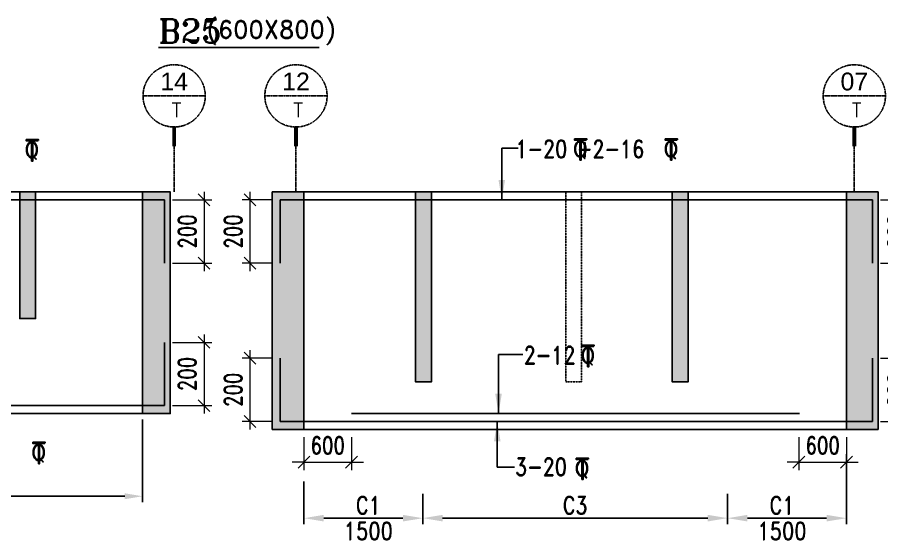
# Model space of a CAD drawing. Header units: millimetres. Extents: x 2061841 to 105821645, y -77612 to 48520811.
# Drawn here: x 2662806 to 2673720, y 15171 to 21810 of the extents above; entities that cross this region are included whole.
import ezdxf
from ezdxf.enums import TextEntityAlignment as Align

# ---------------------------------------------------------------- set-up
doc = ezdxf.new("R2010")
doc.units = ezdxf.units.MM
doc.header["$LTSCALE"] = 10
doc.header["$MEASUREMENT"] = 0
for name, pattern in [('$0$HIDDEN', [0.375, 0.25, -0.125]), ('BASEMENT COLUMN SETTING OUT-PART 2_R4$0$CENTER', [2, 1.25, -0.25, 0.25, -0.25]), ('CENTER', [2, 1.25, -0.25, 0.25, -0.25])]:
    doc.linetypes.add(name, pattern=pattern)
for name, color, linetype in [('A-Grid-Tower', 8, 'CENTER'), ('BASEMENT COLUMN SETTING OUT-PART 2_R4$0$A-GRID-MAIN', 2, 'BASEMENT COLUMN SETTING OUT-PART 2_R4$0$CENTER'), ('BEAM', 4, 'Continuous'), ('BEAM HATCH', 252, 'Continuous'), ('BEAM STIRRUPS', 3, 'Continuous'), ('LEADER', 3, 'Continuous'), ('REIN', 1, 'Continuous'), ('SHEET', 7, 'Continuous'), ('VIN_BEAM', 4, 'Continuous')]:
    doc.layers.add(name, color=color, linetype=linetype)
doc.layers.add('TEXT', color=2, linetype='Continuous', lineweight=25)
doc.layers.add('VIN_SLAB DIMENSION', color=3, linetype='Continuous', lineweight=13)
doc.styles.add('200', font='romand.shx', dxfattribs={"width": 0.8, "height": 225})
doc.styles.add('BASEMENT COLUMN SETTING OUT-PART 2_R4$0$MAS-TXTL', font='arial.ttf', dxfattribs={"height": 200})
doc.styles.add('BASEMENT COLUMN SETTING OUT-PART 2_R4$0$MAS-TXTS', font='romans.shx', dxfattribs={"width": 0.8, "height": 180})
doc.styles.add('PK', font='romand.shx', dxfattribs={"width": 0.7, "height": 225})
doc.styles.add('PRP 100', font='romand.shx', dxfattribs={"width": 0.75})
doc.styles.add('RD', font='romand.shx', dxfattribs={"width": 0.9, "height": 225})
doc.styles.add('ROMAND', font='romand', dxfattribs={"height": 200})
doc.styles.add('RT', font='romant.shx', dxfattribs={"height": 250})
doc.dimstyles.new('dim', dxfattribs={"dimtxt": 225, "dimasz": 150, "dimexe": 100, "dimexo": 100, "dimgap": 100, "dimtad": 1, "dimdec": 0, "dimlfac": -1, "dimrnd": 5, "dimdsep": 46, "dimtxsty": 'PRP 100', "dimblk": 'OBLIQUE', "dimcen": 1.5, "dimdle": 100, "dimclrd": 3, "dimclre": 3, "dimclrt": 2, "dimadec": 0, "dimazin": 0, "dimtfac": 1, "dimtdec": 0, "dimtix": 1, "dimtmove": 0, "dimatfit": 3, "dimldrblk": 'OBLIQUE', "dimfxl": 200, "dimlwd": -1, "dimlwe": -1, "dimarcsym": 0})
doc.dimstyles.new('GR', dxfattribs={"dimtxt": 225, "dimasz": 100, "dimexe": 50, "dimexo": 50, "dimgap": 40, "dimtad": 1, "dimdec": 0, "dimzin": 0, "dimdsep": 46, "dimtxsty": 'RD', "dimblk1": 'OBLIQUE', "dimblk2": 'OBLIQUE', "dimsah": 1, "dimcen": 0, "dimdle": 100, "dimclrd": 3, "dimclre": 3, "dimclrt": 2, "dimadec": 0, "dimazin": 0, "dimtfac": 1, "dimtdec": 0, "dimtix": 1, "dimtmove": 0, "dimatfit": 3, "dimfxl": 1, "dimtolj": 1, "dimtzin": 0, "dimarcsym": 0})
doc.dimstyles.new('GR2', dxfattribs={"dimtxt": 225, "dimasz": 100, "dimexe": 75, "dimexo": 75, "dimgap": 50, "dimtad": 1, "dimdec": 0, "dimdsep": 46, "dimtxsty": '200', "dimblk1": 'OBLIQUE', "dimblk2": 'OBLIQUE', "dimsah": 1, "dimcen": 50, "dimdle": 75, "dimclrd": 3, "dimclre": 3, "dimclrt": 2, "dimadec": 0, "dimazin": 0, "dimtfac": 1, "dimtdec": 0, "dimtix": 1, "dimtmove": 0, "dimatfit": 3, "dimldrblk": 'OBLIQUE', "dimfxl": 1, "dimtolj": 1, "dimtzin": 0, "dimarcsym": 0})

# ---------------------------------------------------------------- blocks, each defined once
blk = doc.blocks.new('*D2195')
at = {"layer": 'BEAM STIRRUPS', "color": 3, "lineweight": -2, "ltscale": 0.25, "transparency": 16777216}
for p, q in [((2664387, 16728), (2664387, 15683)), ((2658687, 16555), (2658687, 15683)), ((2664162, 15758), (2658912, 15758))]:
    blk.add_line(p, q, dxfattribs=at)
at = {"layer": 'BEAM STIRRUPS', "color": 3, "linetype": 'Continuous', "ltscale": 0.25, "transparency": 16777216}
for points in [[(2658912, 15796), (2658912, 15721), (2658687, 15758)], [(2664162, 15796), (2664162, 15721), (2664387, 15758)]]:
    blk.add_solid(points, dxfattribs=at)
at = {"layer": 'Defpoints', "color": 0, "linetype": 'Continuous', "ltscale": 0.25, "transparency": 16777216}
for p in [(2664387, 16803, 46), (2658687, 16630, 2), (2658687, 15758)]:
    blk.add_point(p, dxfattribs=at)
at = {"layer": 'BEAM STIRRUPS', "color": 2, "linetype": 'Continuous', "ltscale": 0.25, "transparency": 16777216, "insert": (2661537, 15921), "char_height": 225, "attachment_point": 5, "rotation": 360, "style": '200'}
blk.add_mtext('\\A1;B5', dxfattribs=at)
blk = doc.blocks.new('_Oblique')
at = {"color": 0, "linetype": 'ByBlock', "lineweight": -2}
blk.add_line((-0.5, -0.5), (0.5, 0.5), dxfattribs=at)
blk = doc.blocks.new('A$C33BE299A')
at = {"layer": 'SHEET', "color": 4, "style": 'ROMAND'}
for s, height, p in [('T', 170, (-16.2, 0)), ('Q', 125, (-14.4, 26.9))]:
    blk.add_text(s, height=height, dxfattribs=at).set_placement(p)
blk = doc.blocks.new('*D2027')
at = {"layer": 'Defpoints', "color": 0, "transparency": 16777216}
for p in [(2666426, 16603, 0), (2667026, 16603, 0), (2667026, 16189)]:
    blk.add_point(p, dxfattribs=at)
at = {"layer": 'VIN_SLAB DIMENSION', "color": 3, "transparency": 16777216}
for p, q in [((2666426, 16503), (2666426, 16089)), ((2667026, 16503), (2667026, 16089)), ((2666426, 16189), (2666276, 16189)), ((2666426, 16189), (2667026, 16189)), ((2667026, 16189), (2667176, 16189))]:
    blk.add_line(p, q, dxfattribs=at)
at = {"layer": 'VIN_SLAB DIMENSION', "color": 3, "transparency": 16777216, "xscale": 150, "yscale": 150, "zscale": 150}
blk.add_blockref('_Oblique', (2666426, 16189), dxfattribs=at)
at = {"layer": 'VIN_SLAB DIMENSION', "color": 3, "transparency": 16777216, "xscale": 150, "yscale": 150, "zscale": 150, "rotation": 180}
blk.add_blockref('_Oblique', (2667026, 16189), dxfattribs=at)
at = {"layer": 'VIN_SLAB DIMENSION', "color": 2, "transparency": 16777216, "insert": (2666726, 16401), "char_height": 225, "attachment_point": 5, "style": 'PRP 100'}
blk.add_mtext('600', dxfattribs=at)
blk = doc.blocks.new('OBLIQUE')
blk = doc.blocks.new('*D2028')
at = {"layer": 'Defpoints', "color": 0, "transparency": 16777216}
for p in [(2672675, 16603, 0), (2673275, 16603, 0), (2673275, 16189)]:
    blk.add_point(p, dxfattribs=at)
at = {"layer": 'VIN_SLAB DIMENSION', "color": 3, "transparency": 16777216}
for p, q in [((2672675, 16503), (2672675, 16089)), ((2673275, 16503), (2673275, 16089)), ((2672675, 16189), (2672525, 16189)), ((2672675, 16189), (2673275, 16189)), ((2673275, 16189), (2673425, 16189))]:
    blk.add_line(p, q, dxfattribs=at)
at = {"layer": 'VIN_SLAB DIMENSION', "color": 3, "transparency": 16777216, "xscale": 150, "yscale": 150, "zscale": 150}
blk.add_blockref('_Oblique', (2672675, 16189), dxfattribs=at)
at = {"layer": 'VIN_SLAB DIMENSION', "color": 3, "transparency": 16777216, "xscale": 150, "yscale": 150, "zscale": 150, "rotation": 180}
blk.add_blockref('_Oblique', (2673275, 16189), dxfattribs=at)
at = {"layer": 'VIN_SLAB DIMENSION', "color": 2, "transparency": 16777216, "insert": (2672975, 16401), "char_height": 225, "attachment_point": 5, "style": 'PRP 100'}
blk.add_mtext('600', dxfattribs=at)
blk = doc.blocks.new('*D2060')
at = {"layer": 'BEAM', "color": 3, "lineweight": -2, "transparency": 16777216}
for p, q in [((2666426, 15943), (2666426, 15406)), ((2667926, 15788), (2667926, 15406)), ((2666676, 15481), (2667676, 15481))]:
    blk.add_line(p, q, dxfattribs=at)
at = {"layer": 'BEAM', "color": 3, "transparency": 16777216}
for points in [[(2666676, 15523), (2666676, 15440), (2666426, 15481)], [(2667676, 15523), (2667676, 15440), (2667926, 15481)]]:
    blk.add_solid(points, dxfattribs=at)
at = {"layer": 'Defpoints', "color": 0, "transparency": 16777216}
for p in [(2666426, 16018, 0), (2667926, 15863, 0), (2667926, 15481)]:
    blk.add_point(p, dxfattribs=at)
at = {"layer": 'BEAM', "color": 2, "transparency": 16777216, "char_height": 225, "attachment_point": 5, "style": '200'}
for s, insert in [('\\A1;C1', (2667239, 15644)), ('\\A1;1500', (2667239, 15319))]:
    blk.add_mtext(s, dxfattribs=dict(at, insert=insert))
blk = doc.blocks.new('*D2061')
at = {"layer": 'BEAM', "color": 3, "lineweight": -2, "transparency": 16777216}
for p, q in [((2673275, 16292), (2673275, 15406)), ((2671775, 15788), (2671775, 15406)), ((2673025, 15481), (2672025, 15481))]:
    blk.add_line(p, q, dxfattribs=at)
at = {"layer": 'BEAM', "color": 3, "transparency": 16777216}
for points in [[(2672025, 15523), (2672025, 15440), (2671775, 15481)], [(2673025, 15523), (2673025, 15440), (2673275, 15481)]]:
    blk.add_solid(points, dxfattribs=at)
at = {"layer": 'Defpoints', "color": 0, "transparency": 16777216}
for p in [(2673275, 16367, 0), (2671775, 15863, 0), (2671775, 15481)]:
    blk.add_point(p, dxfattribs=at)
at = {"layer": 'BEAM', "color": 2, "transparency": 16777216, "char_height": 225, "attachment_point": 5, "style": '200'}
for s, insert in [('\\A1;C1', (2672462, 15644)), ('\\A1;1500', (2672462, 15319))]:
    blk.add_mtext(s, dxfattribs=dict(at, insert=insert))
blk = doc.blocks.new('*D2062')
at = {"layer": 'BEAM', "color": 3, "lineweight": -2, "transparency": 16777216}
for p, q in [((2671775, 15788), (2671775, 15407)), ((2667926, 15713), (2667926, 15407)), ((2668176, 15482), (2671525, 15482))]:
    blk.add_line(p, q, dxfattribs=at)
at = {"layer": 'BEAM', "color": 3, "transparency": 16777216}
for points in [[(2668176, 15523), (2668176, 15440), (2667926, 15482)], [(2671525, 15523), (2671525, 15440), (2671775, 15482)]]:
    blk.add_solid(points, dxfattribs=at)
at = {"layer": 'Defpoints', "color": 0, "transparency": 16777216}
for p in [(2671775, 15863, 14), (2667926, 15788), (2671775, 15482)]:
    blk.add_point(p, dxfattribs=at)
at = {"layer": 'BEAM', "color": 2, "transparency": 16777216, "insert": (2669850, 15644), "char_height": 225, "attachment_point": 5, "style": '200'}
blk.add_mtext('\\A1;C3', dxfattribs=at)
blk = doc.blocks.new('BASEMENT COLUMN SETTING OUT-PART 2_R4$0$GRID TARGET1')
blk.add_wipeout([(393, -655), (392, -641), (392, -628), (390, -614), (389, -600), (387, -587), (384, -573), (381, -560), (377, -547), (373, -534), (369, -521), (364, -508), (359, -495), (353, -483), (347, -471), (340, -459), (333, -447), (325, -435), (318, -424), (309, -413), (301, -403), (292, -392), (282, -382), (273, -373), (263, -363), (252, -354), (242, -346), (231, -337), (220, -330), (208, -322), (196, -315), (184, -308), (172, -302), (160, -296), (147, -291), (134, -286), (121, -282), (108, -278), (95, -274), (82, -271), (68, -268), (55, -266), (41, -265), (27, -263), (14, -263), (0, -262), (-14, -263), (-27, -263), (-41, -265), (-55, -266), (-68, -268), (-82, -271), (-95, -274), (-108, -278), (-121, -282), (-134, -286), (-147, -291), (-160, -296), (-172, -302), (-184, -308), (-196, -315), (-208, -322), (-220, -330), (-231, -337), (-242, -346), (-252, -354), (-263, -363), (-273, -373), (-282, -382), (-292, -392), (-301, -403), (-309, -413), (-318, -424), (-325, -435), (-333, -447), (-340, -459), (-347, -471), (-353, -483), (-359, -495), (-364, -508), (-369, -521), (-373, -534), (-377, -547), (-381, -560), (-384, -573), (-387, -587), (-389, -600), (-390, -614), (-392, -628), (-392, -641), (-393, -655), (-392, -669), (-392, -682), (-390, -696), (-389, -710), (-387, -723), (-384, -737), (-381, -750), (-377, -763), (-373, -776), (-369, -789), (-364, -802), (-359, -815), (-353, -827), (-347, -839), (-340, -851), (-333, -863), (-325, -875), (-318, -886), (-309, -897), (-301, -907), (-292, -918), (-282, -928), (-273, -937), (-263, -947), (-252, -956), (-242, -964), (-231, -973), (-220, -981), (-208, -988), (-196, -995), (-184, -1002), (-172, -1008), (-160, -1014), (-147, -1019), (-134, -1024), (-121, -1028), (-108, -1032), (-95, -1036), (-82, -1039), (-68, -1042), (-55, -1044), (-41, -1046), (-27, -1047), (-14, -1047), (0, -1048), (14, -1047), (27, -1047), (41, -1046), (55, -1044), (68, -1042), (82, -1039), (95, -1036), (108, -1032), (121, -1028), (134, -1024), (147, -1019), (160, -1014), (172, -1008), (184, -1002), (196, -995), (208, -988), (220, -981), (231, -973), (242, -964), (252, -956), (263, -947), (273, -937), (282, -928), (292, -918), (301, -907), (309, -897), (318, -886), (325, -875), (333, -863), (340, -851), (347, -839), (353, -827), (359, -815), (364, -802), (369, -789), (373, -776), (377, -763), (381, -750), (384, -737), (387, -723), (389, -710), (390, -696), (392, -682), (392, -669)])
blk.add_line((-393, -655), (393, -655))
at = {"const_width": 48.8}
blk.add_lwpolyline([(0, -1048), (0, -1292)], dxfattribs=at)
blk.add_circle((0, -655), 393)
for tag, height, style, p in [('AS', 225, 'BASEMENT COLUMN SETTING OUT-PART 2_R4$0$MAS-TXTL', (0, -586)), ('REF', 180, 'BASEMENT COLUMN SETTING OUT-PART 2_R4$0$MAS-TXTS', (29, -925))]:
    blk.add_attdef(tag, text='', height=height, dxfattribs=dict(style=style)).set_placement(p, align=Align.CENTER)
blk = doc.blocks.new('*D1424')
at = {"layer": 'Defpoints', "color": 0, "transparency": 16777216}
for p in [(2664666, 19503, 52), (2664666, 18703, 51), (2665164, 18703)]:
    blk.add_point(p, dxfattribs=at)
at = {"layer": 'VIN_SLAB DIMENSION', "color": 3, "transparency": 16777216}
for p, q in [((2665164, 19603), (2665164, 18603)), ((2664766, 19503), (2665264, 19503)), ((2664766, 18703), (2665264, 18703))]:
    blk.add_line(p, q, dxfattribs=at)
at = {"layer": 'VIN_SLAB DIMENSION', "color": 3, "transparency": 16777216, "xscale": 150, "yscale": 150, "zscale": 150}
for p, rotation in [((2665164, 19503), 90), ((2665164, 18703), 270)]:
    blk.add_blockref('_Oblique', p, dxfattribs=dict(at, rotation=rotation))
at = {"layer": 'VIN_SLAB DIMENSION', "color": 2, "transparency": 16777216, "insert": (2664951, 19103), "char_height": 225, "attachment_point": 5, "rotation": 90, "style": 'PRP 100'}
blk.add_mtext('200', dxfattribs=at)
blk = doc.blocks.new('*D1425')
at = {"layer": 'Defpoints', "color": 0, "transparency": 16777216}
for p in [(2664666, 17703, 52), (2664666, 16903, 51), (2665164, 16903)]:
    blk.add_point(p, dxfattribs=at)
at = {"layer": 'VIN_SLAB DIMENSION', "color": 3, "transparency": 16777216}
for p, q in [((2665164, 17803), (2665164, 16803)), ((2664766, 17703), (2665264, 17703)), ((2664766, 16903), (2665264, 16903))]:
    blk.add_line(p, q, dxfattribs=at)
at = {"layer": 'VIN_SLAB DIMENSION', "color": 3, "transparency": 16777216, "xscale": 150, "yscale": 150, "zscale": 150}
for p, rotation in [((2665164, 17703), 90), ((2665164, 16903), 270)]:
    blk.add_blockref('_Oblique', p, dxfattribs=dict(at, rotation=rotation))
at = {"layer": 'VIN_SLAB DIMENSION', "color": 2, "transparency": 16777216, "insert": (2664951, 17303), "char_height": 225, "attachment_point": 5, "rotation": 90, "style": 'PRP 100'}
blk.add_mtext('200', dxfattribs=at)
blk = doc.blocks.new('*D1426')
at = {"layer": 'Defpoints', "color": 0, "transparency": 16777216}
for p in [(2666126, 19503, 52), (2665744, 18703), (2666126, 18703, 51)]:
    blk.add_point(p, dxfattribs=at)
at = {"layer": 'VIN_SLAB DIMENSION', "color": 3, "transparency": 16777216}
for p, q in [((2665744, 19603), (2665744, 18603)), ((2666026, 19503), (2665644, 19503)), ((2666026, 18703), (2665644, 18703))]:
    blk.add_line(p, q, dxfattribs=at)
at = {"layer": 'VIN_SLAB DIMENSION', "color": 3, "transparency": 16777216, "xscale": 150, "yscale": 150, "zscale": 150}
for p, rotation in [((2665744, 19503), 90), ((2665744, 18703), 270)]:
    blk.add_blockref('_Oblique', p, dxfattribs=dict(at, rotation=rotation))
at = {"layer": 'VIN_SLAB DIMENSION', "color": 2, "transparency": 16777216, "insert": (2665531, 19103), "char_height": 225, "attachment_point": 5, "rotation": 90, "style": 'PRP 100'}
blk.add_mtext('200', dxfattribs=at)
blk = doc.blocks.new('*D1427')
at = {"layer": 'Defpoints', "color": 0, "transparency": 16777216}
for p in [(2666126, 17503, 52), (2665744, 16703), (2666126, 16703, 51)]:
    blk.add_point(p, dxfattribs=at)
at = {"layer": 'VIN_SLAB DIMENSION', "color": 3, "transparency": 16777216}
for p, q in [((2665744, 17603), (2665744, 16603)), ((2666026, 17503), (2665644, 17503)), ((2666026, 16703), (2665644, 16703))]:
    blk.add_line(p, q, dxfattribs=at)
at = {"layer": 'VIN_SLAB DIMENSION', "color": 3, "transparency": 16777216, "xscale": 150, "yscale": 150, "zscale": 150}
for p, rotation in [((2665744, 17503), 90), ((2665744, 16703), 270)]:
    blk.add_blockref('_Oblique', p, dxfattribs=dict(at, rotation=rotation))
at = {"layer": 'VIN_SLAB DIMENSION', "color": 2, "transparency": 16777216, "insert": (2665531, 17103), "char_height": 225, "attachment_point": 5, "rotation": 90, "style": 'PRP 100'}
blk.add_mtext('200', dxfattribs=at)
blk = doc.blocks.new('*D1428')
at = {"layer": 'Defpoints', "color": 0, "transparency": 16777216}
for p in [(2673604, 19503, 52), (2673604, 18703, 51), (2674121, 18703)]:
    blk.add_point(p, dxfattribs=at)
at = {"layer": 'VIN_SLAB DIMENSION', "color": 3, "transparency": 16777216}
for p, q in [((2674121, 19603), (2674121, 18603)), ((2673704, 19503), (2674221, 19503)), ((2673704, 18703), (2674221, 18703))]:
    blk.add_line(p, q, dxfattribs=at)
at = {"layer": 'VIN_SLAB DIMENSION', "color": 3, "transparency": 16777216, "xscale": 150, "yscale": 150, "zscale": 150}
for p, rotation in [((2674121, 19503), 90), ((2674121, 18703), 270)]:
    blk.add_blockref('_Oblique', p, dxfattribs=dict(at, rotation=rotation))
at = {"layer": 'VIN_SLAB DIMENSION', "color": 2, "transparency": 16777216, "insert": (2673909, 19103), "char_height": 225, "attachment_point": 5, "rotation": 90, "style": 'PRP 100'}
blk.add_mtext('200', dxfattribs=at)
blk = doc.blocks.new('*D1429')
at = {"layer": 'Defpoints', "color": 0, "transparency": 16777216}
for p in [(2673604, 17503, 52), (2673604, 16703, 51), (2674121, 16703)]:
    blk.add_point(p, dxfattribs=at)
at = {"layer": 'VIN_SLAB DIMENSION', "color": 3, "transparency": 16777216}
for p, q in [((2674121, 17603), (2674121, 16603)), ((2673704, 17503), (2674221, 17503)), ((2673704, 16703), (2674221, 16703))]:
    blk.add_line(p, q, dxfattribs=at)
at = {"layer": 'VIN_SLAB DIMENSION', "color": 3, "transparency": 16777216, "xscale": 150, "yscale": 150, "zscale": 150}
for p, rotation in [((2674121, 17503), 90), ((2674121, 16703), 270)]:
    blk.add_blockref('_Oblique', p, dxfattribs=dict(at, rotation=rotation))
at = {"layer": 'VIN_SLAB DIMENSION', "color": 2, "transparency": 16777216, "insert": (2673909, 17103), "char_height": 225, "attachment_point": 5, "rotation": 90, "style": 'PRP 100'}
blk.add_mtext('200', dxfattribs=at)

msp = doc.modelspace()

# ---------------------------------------------------------------- hatches: boundary and pattern name
at = {"layer": 'BEAM HATCH'}
for points in [[(2662836.7, 19603.1), (2663036.7, 19603.1), (2663036.7, 18003.1), (2662836.7, 18003.1)], [(2664386.7, 19603.1), (2664736.7, 19603.1), (2664736.7, 16803.1), (2664386.7, 16803.1)], [(2666025.8, 19603.1), (2666425.8, 19603.1), (2666425.8, 16603.1), (2666025.8, 16603.1)], [(2667834.7, 19603.1), (2668034.7, 19603.1), (2668034.7, 17203.1), (2667834.7, 17203.1)], [(2671074.7, 19603.1), (2671274.7, 19603.1), (2671274.7, 17203.1), (2671074.7, 17203.1)], [(2673274.7, 19603.1), (2673674.7, 19603.1), (2673674.7, 16603.1), (2673274.7, 16603.1)]]:
    msp.add_hatch(color=252, dxfattribs=at).paths.add_polyline_path(points)

# ---------------------------------------------------------------- linework, layer by layer
at = {"layer": 'A-Grid-Tower', "color": 6}
for p, q in [((2664786.7, 19603.1, 103.1), (2664786.7, 20180.4, 103.1)), ((2666324.7, 19603.1, 103.1), (2666324.7, 20180.4, 103.1)), ((2673374.7, 19603.1, 103.1), (2673374.7, 20180.4, 103.1))]:
    msp.add_line(p, q, dxfattribs=at)
at = {"layer": 'BEAM'}
for p, q in [((2658086.7, 19603.1, 103.1), (2664736.7, 19603.1, 103.1)), ((2664736.7, 19603.1, 103.1), (2664736.7, 17203.1, 103.1)), ((2666025.8, 19603.1, 103.1), (2666025.8, 17203.1, 103.1)), ((2666025.8, 19603.1, 103.1), (2673674.7, 19603.1, 103.1)), ((2673674.7, 19603.1, 103.1), (2673674.7, 17203.1, 103.1)), ((2664736.7, 19503.1, 103.1), (2664736.7, 17303.1, 103.1)), ((2673674.7, 19503.1, 103.1), (2673674.7, 17303.1, 103.1)), ((2658686.7, 16803.1, 103.1), (2664386.7, 16803.1, 103.1)), ((2666425.8, 16603.1, 103.1), (2673324.7, 16603.1, 103.1))]:
    msp.add_line(p, q, dxfattribs=at)
at = {"layer": 'BEAM', "elevation": 103.1}
for points in [[(2662836.7, 19603.1), (2663036.7, 19603.1), (2663036.7, 18003.1), (2662836.7, 18003.1)], [(2664386.7, 19603.1), (2664736.7, 19603.1), (2664736.7, 16803.1), (2664386.7, 16803.1)], [(2666025.8, 19603.1), (2666425.8, 19603.1), (2666425.8, 16603.1), (2666025.8, 16603.1)], [(2667834.7, 19603.1), (2668034.7, 19603.1), (2668034.7, 17203.1), (2667834.7, 17203.1)], [(2671074.7, 19603.1), (2671274.7, 19603.1), (2671274.7, 17203.1), (2671074.7, 17203.1)], [(2673274.7, 19603.1), (2673674.7, 19603.1), (2673674.7, 16603.1), (2673274.7, 16603.1)]]:
    msp.add_lwpolyline(points, close=True, dxfattribs=at)
at = {"layer": 'REIN'}
for p, q in [((2658186.7, 19503.1, 103.1), (2664665.9, 19503.1, 103.1)), ((2664665.9, 19503.1, 103.1), (2664665.9, 18703.1, 103.1)), ((2666125.8, 19503.1, 103.1), (2673603.9, 19503.1, 103.1)), ((2666125.8, 19503.1, 103.1), (2666125.8, 18703.1, 103.1)), ((2673603.9, 19503.1, 103.1), (2673603.9, 18703.1, 103.1)), ((2664665.9, 17703.1, 103.1), (2664665.9, 16903.1, 103.1)), ((2666125.8, 17503.1, 103.1), (2666125.8, 16703.1, 103.1)), ((2673603.9, 17503.1, 103.1), (2673603.9, 16703.1, 103.1)), ((2658186.7, 16903.1, 103.1), (2664665.9, 16903.1, 103.1)), ((2666125.8, 16703.1, 103.1), (2673603.9, 16703.1, 103.1)), ((2667026.4, 16803.1, 103.1), (2672681.1, 16803.1, 103.1))]:
    msp.add_line(p, q, dxfattribs=at)
at = {"layer": 'VIN_BEAM', "linetype": '$0$HIDDEN', "elevation": 103.1}
msp.add_lwpolyline([(2669730.2, 19603.1), (2669930.2, 19603.1), (2669930.2, 17203.1), (2669730.2, 17203.1)], close=True, dxfattribs=at)

# ---------------------------------------------------------------- block references
at = {"layer": 'TEXT', "color": 2, "xscale": 1.600000001490116, "yscale": 1.600000001490116, "zscale": 1.600000001490116}
for p in [(2662919.2, 19993.1, 243761.1), (2669843.4, 20003.2, 243761.1), (2670987.7, 20003.2, 243761.1), (2663004.9, 16168.5, 243761.1), (2669866, 15968.5, 243761.1)]:
    msp.add_blockref('A$C33BE299A', p, dxfattribs=at)
at = {"layer": 'TEXT', "color": 1, "xscale": 1.600000001490116, "yscale": 1.600000001490116, "zscale": 1.600000001490116}
msp.add_blockref('A$C33BE299A', (2669938.4, 17394.9, 243761.4), dxfattribs=at)

# ---------------------------------------------------------------- texts
at = {"layer": 'TEXT', "color": 1, "style": 'RT'}
msp.add_text('%%UB25      ', height=300, dxfattribs=at).set_placement((2665603.2, 21636.5, 0), align=Align.MIDDLE_CENTER)
at = {"layer": 'TEXT', "color": 2, "style": 'RD'}
msp.add_text('(600X800)', height=225, dxfattribs=at).set_placement((2665204.4, 21542.5, 0))
at = {"layer": 'TEXT', "color": 2, "style": 'PK', "width": 0.8}
for s, p in [('1-20 +2-16', (2669095.9, 20033.4, 102.9)), ('2-12', (2669199.5, 17428.3, 103))]:
    msp.add_text(s, height=225, dxfattribs=at).set_placement(p)
msp.add_text('3-20', height=225, rotation=0, dxfattribs=at).set_placement((2669091.4, 16017.5, 103.1))

# ---------------------------------------------------------------- dimensions: what is measured, and where the dimension line sits
at = {"layer": 'BEAM'}
dim = msp.add_linear_dim(base=(2671774.7, 15481.3, 103.1), p1=(2673274.7, 16367, 103.1), p2=(2671774.7, 15862.7, 103.1), angle=180, text='C1\\X1500', dimstyle='GR2', override={"dimasz": 250, "dimtxsty": '200', "dimldrblk": 'OBLIQUE'}, dxfattribs=at)
dim.commit()
dim.dimension.update_dxf_attribs({"geometry": '*D2061', "text_midpoint": (2672461.9, 15481.3, 103.1), "dimtype": 160})
dim = msp.add_linear_dim(base=(2667925.8, 15481.3, 103.2), p1=(2666425.8, 16017.8, 103.2), p2=(2667925.8, 15862.7, 103.2), text='C1\\X1500', dimstyle='GR2', override={"dimasz": 250, "dimtxsty": '200', "dimldrblk": 'OBLIQUE'}, dxfattribs=at)
dim.commit()
dim.dimension.update_dxf_attribs({"geometry": '*D2060', "text_midpoint": (2667238.6, 15481.3, 103.2), "dimtype": 160})
dim = msp.add_linear_dim(base=(2671774.7, 15481.7, 103.2), p1=(2667925.8, 15787.7, 103.2), p2=(2671774.7, 15862.7, 117.2), text='C3', dimstyle='GR2', override={"dimasz": 250, "dimtxsty": '200', "dimldrblk": 'OBLIQUE'}, dxfattribs=at)
dim.commit()
dim.dimension.update_dxf_attribs({"geometry": '*D2062', "text_midpoint": (2669850.3, 15644.2, 103.2)})
at = {"layer": 'BEAM STIRRUPS', "linetype": 'Continuous', "ltscale": 0.25}
dim = msp.add_linear_dim(base=(2658686.7, 15758.4, 103.1), p1=(2664386.7, 16803.1, 149.6), p2=(2658686.7, 16630, 104.8), angle=179.99996, text='B5', dimstyle='GR2', override={"dimasz": 225, "dimtxsty": '200', "dimfxl": 3, "dimarcsym": 2}, dxfattribs=at)
dim.commit()
dim.dimension.update_dxf_attribs({"geometry": '*D2195', "text_midpoint": (2661536.7, 15758.4, 103.1), "dimtype": 160})
at = {"layer": 'VIN_SLAB DIMENSION'}
for base, p1, p2, picture, middle in [((2665163.7, 18703.1, 103.1), (2664665.9, 19503.1, 154.7), (2664665.9, 18703.1, 154.3), '*D1424', (2664951.2, 19103.1, 103.1)), ((2665744, 18703.1, 103.1), (2666125.8, 19503.1, 154.7), (2666125.8, 18703.1, 154.3), '*D1426', (2665531.5, 19103.1, 103.1)), ((2674121.4, 18703.1, 103.1), (2673603.9, 19503.1, 154.7), (2673603.9, 18703.1, 154.3), '*D1428', (2673908.9, 19103.1, 103.1)), ((2665163.8, 16903.1, 103.1), (2664665.9, 17703.1, 154.7), (2664665.9, 16903.1, 154.3), '*D1425', (2664951.3, 17303.1, 103.1)), ((2665744, 16703.1, 103.1), (2666125.8, 17503.1, 154.7), (2666125.8, 16703.1, 154.3), '*D1427', (2665531.5, 17103.1, 103.1)), ((2674121.4, 16703.1, 103.1), (2673603.9, 17503.1, 154.7), (2673603.9, 16703.1, 154.3), '*D1429', (2673908.9, 17103.1, 103.1))]:
    dim = msp.add_linear_dim(base=base, p1=p1, p2=p2, angle=90, text='200', dimstyle='dim', dxfattribs=at)
    dim.commit()
    dim.dimension.update_dxf_attribs({"geometry": picture, "text_midpoint": middle})
for base, p1, p2, picture, middle in [((2667025.8, 16188.6, 103.1), (2666425.8, 16603.1, 103.1), (2667025.8, 16603.1, 103.1), '*D2027', (2666725.8, 16401.1, 103.1)), ((2673274.7, 16188.6, 103.1), (2672674.7, 16603.1, 103.1), (2673274.7, 16603.1, 103.1), '*D2028', (2672974.7, 16401.1, 103.1))]:
    dim = msp.add_linear_dim(base=base, p1=p1, p2=p2, dimstyle='dim', override={"dimtxsty": 'PRP 100', "dimldrblk": 'OBLIQUE'}, dxfattribs=at)
    dim.commit()
    dim.dimension.update_dxf_attribs({"geometry": picture, "text_midpoint": middle})

# ---------------------------------------------------------------- leaders
at = {"layer": 'LEADER', "color": 3}
for points in [[(2668923.5, 19502.7, 103.1), (2668923.5, 20156, 103.1), (2669129.1, 20156, 103.1)], [(2668882.2, 16802.7, 103.1), (2668882.2, 17550.9, 103.1), (2669189.6, 17550.9, 103.1)], [(2668866.5, 16703.1, 103.1), (2668866.5, 16125.9, 103.1), (2669084.5, 16125.9, 103.1)]]:
    msp.add_leader(points, dimstyle='GR', override={"dimasz": 250}, dxfattribs=at)

# ---------------------------------------------------------------- next in the draw order: block references
at = {"layer": 'BASEMENT COLUMN SETTING OUT-PART 2_R4$0$A-GRID-MAIN', "color": 240, "true_color": 0xed1f24}
for p, values in [((2664786.7, 21472.2, 103.1), {'REF': 'T', 'AS': '14'}), ((2666324.7, 21472.2, 103.1), {'REF': 'T', 'AS': '12'}), ((2673374.7, 21472.2, 103.1), {'REF': 'T', 'AS': '07'})]:
    msp.add_blockref('BASEMENT COLUMN SETTING OUT-PART 2_R4$0$GRID TARGET1', p, dxfattribs=at).add_auto_attribs(values)

doc.saveas('drawing.dxf')
